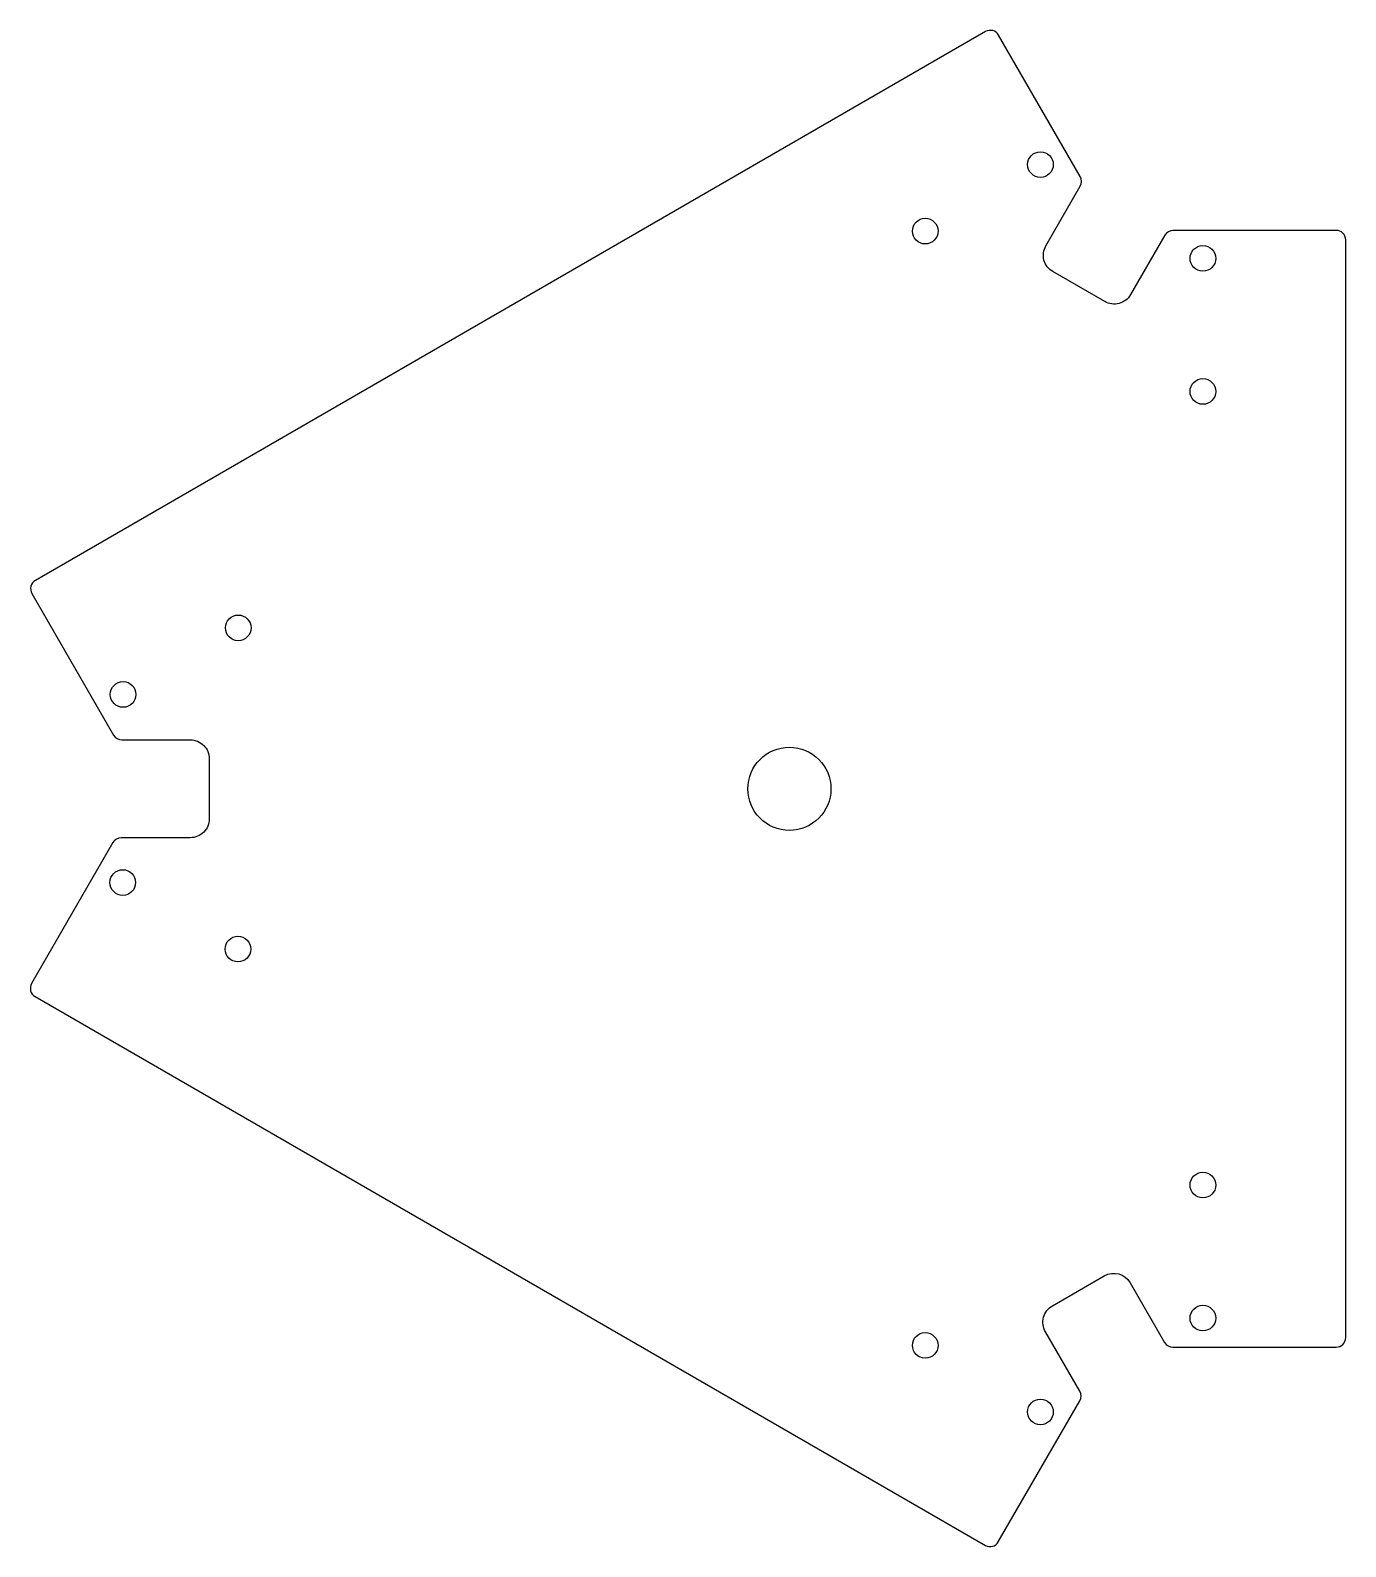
# Model space of a CAD drawing. Header units: millimetres. Extents: x -257 to 20, y -42 to 277.
import ezdxf

# ---------------------------------------------------------------- set-up
doc = ezdxf.new("R2010")
doc.units = ezdxf.units.MM
doc.layers.get('0').update_dxf_attribs({"linetype": 'CONTINUOUS'})

msp = doc.modelspace()

# ---------------------------------------------------------------- linework, layer by layer
msp.add_lwpolyline([(-18.04, 234), (-25.27, 221.48, -0.414214), (-30.73, 220.02), (-41.65, 226.32, -0.414214), (-43.11, 231.78), (-35.87, 244.32, 0.267949), (-35.87, 246.32), (-53.06, 276.1, 0.414214), (-55.8, 276.83), (-255.85, 161.33, 0.414214), (-256.58, 158.6), (-239.37, 128.79, 0.267949), (-237.63, 127.79), (-223.24, 127.79, -0.414214), (-219.24, 123.79), (-219.24, 111.19, -0.414214), (-223.24, 107.19), (-237.78, 107.19, 0.267949), (-239.51, 106.19), (-256.64, 76.51, 0.414214), (-255.91, 73.78), (-55.86, -41.72, 0.414214), (-53.13, -40.99), (-35.97, -11.28, 0.267949), (-35.97, -9.28), (-43.2, 3.24, -0.414214), (-41.73, 8.7), (-30.82, 15, -0.414213), (-25.36, 13.54), (-18.12, 1, 0.267949), (-16.39, 0), (18, 0, 0.414214), (20, 2), (20, 233, 0.414214), (18, 235), (-16.31, 235, 0.267949)], format="xyb", close=True)
for centre, radius in [((-44.26, 248.85, 0), 2.7), ((-68.51, 234.85, 0), 2.7), ((-10.06, 229.11, 0), 2.7), ((-10.06, 201.11, 0), 2.7), ((-213.14, 151.35, 0), 2.7), ((-237.38, 137.35, 0), 2.7), ((-97.11, 117.49, 0), 8.75), ((-237.45, 97.76, 0), 2.7), ((-213.2, 83.76, 0), 2.7), ((-10.06, 34.11, 0), 2.7), ((-10.06, 6.11), 2.7), ((-68.51, 0.36), 2.7), ((-44.26, -13.64), 2.7)]:
    msp.add_circle(centre, radius)

doc.saveas('drawing.dxf')
